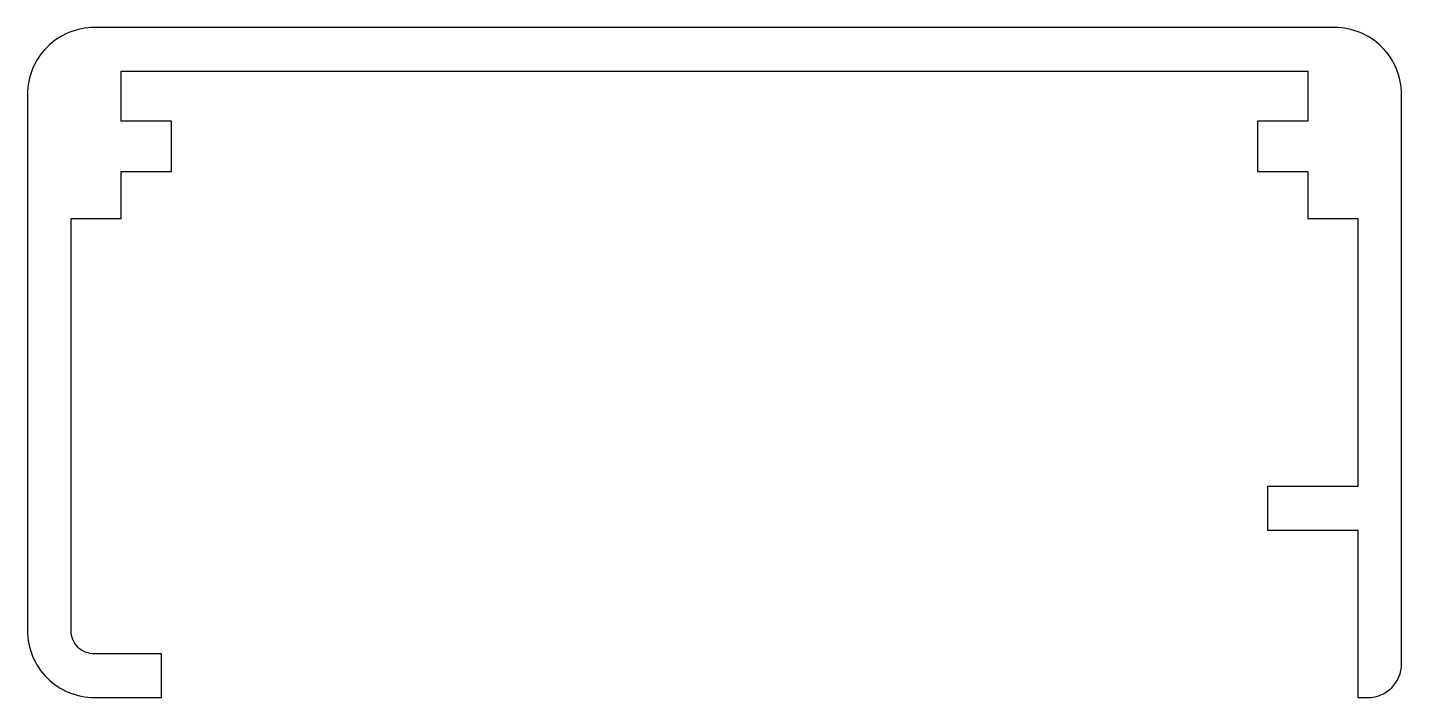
# Model space of a CAD drawing. Extents: x 935.8 to 976.8, y -9.2 to 10.8.
import ezdxf

# ---------------------------------------------------------------- set-up
doc = ezdxf.new("R2010")
doc.units = 0
doc.header["$LTSCALE"] = 15
doc.layers.get('0').update_dxf_attribs({"linetype": 'CONTINUOUS'})

msp = doc.modelspace()

# ---------------------------------------------------------------- linework, layer by layer
at = {"ltscale": 0.05}
msp.add_lwpolyline([(975.755, -9.228, 0.414214), (976.755, -8.228), (976.755, 8.772, 0.414214), (974.755, 10.772), (937.755, 10.772, 0.414214), (935.755, 8.772), (935.755, -7.228, 0.414214), (937.755, -9.228), (939.755, -9.228), (939.755, -7.928), (937.755, -7.928, -0.414214), (937.055, -7.228), (937.055, 5.072), (938.555, 5.072), (938.555, 6.472), (940.055, 6.472), (940.055, 7.972), (938.555, 7.972), (938.555, 9.472), (973.955, 9.472), (973.955, 7.972), (972.455, 7.972), (972.455, 6.472), (973.955, 6.472), (973.955, 5.072), (975.455, 5.072), (975.455, -2.928), (972.755, -2.928), (972.755, -4.228), (975.455, -4.228), (975.455, -9.228)], format="xyb", close=True, dxfattribs=at)

doc.saveas('drawing.dxf')
